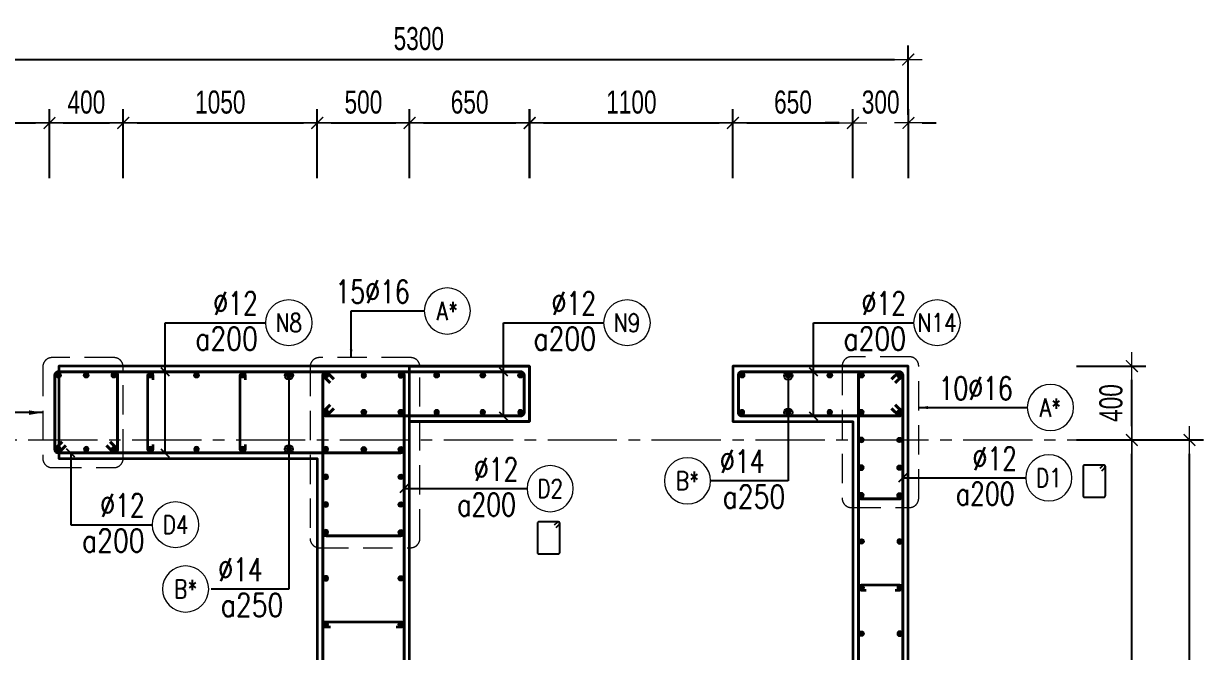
# Model space of a CAD drawing. Header units: millimetres. Extents: x 988833 to 1318015, y -9365 to 47591.
# Drawn here: x 1145712 to 1152100, y 11340 to 14742 of the extents above; entities that cross this region are included whole.
import ezdxf
from ezdxf.enums import TextEntityAlignment as Align

# ---------------------------------------------------------------- set-up
doc = ezdxf.new("R2010")
doc.units = ezdxf.units.MM
doc.header["$MEASUREMENT"] = 0
doc.linetypes.add('HIDDEN2', pattern=[4.7625, 3.175, -1.5875])
doc.linetypes.add('OF_Grid_1$0$CENTER2', pattern=[1.125, 0.75, -0.125, 0.125, -0.125])
doc.layers.get('0').update_dxf_attribs({"lineweight": 20})
doc.layers.get('Defpoints').update_dxf_attribs({"color": 151, "lineweight": 9})
for name, color, linetype, lineweight in [('KC-LEADER', 153, 'Continuous', 18), ('KC-THEP', 6, 'Continuous', 40), ('NDC_S_DIM', 1, 'Continuous', 15), ('NDC_S_HIDDEN', 8, 'HIDDEN2', 13), ('NDC_S_LEADER', 1, 'Continuous', 15), ('NDC_S_REBAR', 4, 'Continuous', 35), ('NDC_S_STIRRUP', 4, 'Continuous', 40), ('NDC_S_VN TEXT', 7, 'Continuous', 20), ('NDC_S_WALL', 6, 'Continuous', 35), ('OF_Core wall_1.2(B1-19F)$0$OF_Core wall_2(B3-19F)$0$NDC_S_WALL', 6, 'Continuous', 35), ('OF_Core wall_2(B3-19F)$0$NDC_S_WALL', 6, 'Continuous', 35), ('OF_Grid_1$0$NDC_S_AXIS', 5, 'OF_Grid_1$0$CENTER2', 13)]:
    doc.layers.add(name, color=color, linetype=linetype, lineweight=lineweight)
doc.layers.add('Ligature', color=1, linetype='Continuous')
doc.styles.add('NDC_ARIAL', font='arial.ttf', dxfattribs={"width": 0.85})
doc.styles.add('NDC_DIM', font='', dxfattribs={"width": 0.75})
doc.styles.add('NDC_EN TXT', font='romans.shx', dxfattribs={"width": 0.8})
doc.styles.get('NDC_DIM').set_extended_font_data('Dotum')
doc.dimstyles.new('NDC_1-50', dxfattribs={"dimscale": 50, "dimtxt": 2.5, "dimasz": 1, "dimexe": 1.5, "dimexo": 0, "dimgap": 0.8, "dimtad": 1, "dimdec": 0, "dimdsep": 46, "dimtxsty": 'NDC_ARIAL', "dimblk": 'DIMMARK', "dimcen": 49999.938995, "dimdle": 1.5, "dimclrd": 1, "dimclre": 1, "dimclrt": 3, "dimadec": 0, "dimazin": 0, "dimtfac": 1, "dimtdec": 0, "dimtix": 1, "dimtmove": 2, "dimatfit": 3, "dimfxl": 1, "dimarcsym": 0})
doc.dimstyles.new('NDC_dim_30', dxfattribs={"dimscale": 30, "dimtxt": 2.5, "dimasz": 1.5, "dimexe": 1.5, "dimexo": 2.5, "dimgap": 1, "dimtad": 1, "dimdec": 0, "dimzin": 0, "dimdsep": 46, "dimtxsty": 'NDC_DIM', "dimblk": 'DIMMARK', "dimcen": 0.09, "dimdle": 1.2, "dimclrd": 1, "dimclre": 1, "dimclrt": 3, "dimadec": 0, "dimazin": 0, "dimtfac": 1, "dimtdec": 0, "dimtix": 1, "dimtofl": 0, "dimtmove": 0, "dimatfit": 3, "dimfxl": 6, "dimfxlon": 1, "dimtolj": 1, "dimtzin": 0, "dimarcsym": 0})
doc.dimstyles.new('NDC_dim_50', dxfattribs={"dimscale": 50, "dimtxt": 2.5, "dimasz": 1.5, "dimexe": 1.5, "dimexo": 2.5, "dimgap": 1, "dimtad": 1, "dimdec": 0, "dimzin": 0, "dimdsep": 46, "dimtxsty": 'NDC_DIM', "dimblk": 'DIMMARK', "dimcen": 0.09, "dimdle": 1.2, "dimclrd": 1, "dimclre": 1, "dimclrt": 3, "dimadec": 0, "dimazin": 0, "dimtfac": 1, "dimtdec": 0, "dimtix": 1, "dimtofl": 0, "dimtmove": 0, "dimatfit": 3, "dimfxl": 6, "dimfxlon": 1, "dimtolj": 1, "dimtzin": 0, "dimarcsym": 0})

# ---------------------------------------------------------------- blocks, each defined once
blk = doc.blocks.new('THEP')
at = {"layer": 'KC-LEADER', "color": 6}
blk.add_circle((0, 0), 14, dxfattribs=at)
at = {"layer": 'KC-THEP'}
for p, q in [((-14, 0), (14, 0)), ((9.9, 9.9), (-9.9, -9.9)), ((-9.9, 9.9), (9.9, -9.9)), ((0, 14), (0, -14))]:
    blk.add_line(p, q, dxfattribs=at)
blk = doc.blocks.new('DIMMARK')
at = {"layer": 'NDC_S_DIM', "color": 1}
blk.add_line((-1.5, 0), (1, 0), dxfattribs=at)
at = {"layer": 'NDC_S_DIM', "color": 2, "const_width": 0.1}
blk.add_lwpolyline([(-0.424, -0.424), (0.424, 0.424)], dxfattribs=at)
blk = doc.blocks.new('*U13')
blk.add_circle((-2.5, 0), 2.5)
at = {"layer": 'NDC_S_VN TEXT', "color": 3, "style": 'NDC_EN TXT', "width": 0.75}
blk.add_attdef('DK1', (0.5, 0.85), '', height=2.5, dxfattribs=at)
at = {"layer": 'NDC_S_VN TEXT', "color": 7, "style": 'NDC_EN TXT', "width": 0.8}
blk.add_attdef('SH2', text='', height=2, dxfattribs=at).set_placement((-2.5, 0), align=Align.MIDDLE)
blk = doc.blocks.new('*U11')
blk.add_circle((-2.5, 0), 2.5)
at = {"layer": 'NDC_S_VN TEXT', "color": 3, "style": 'NDC_EN TXT', "width": 0.75}
for tag, p in [('DK1', (0.5, 0.85)), ('KC1', (0.5, -2.97))]:
    blk.add_attdef(tag, p, '', height=2.5, dxfattribs=at)
at = {"layer": 'NDC_S_VN TEXT', "color": 7, "style": 'NDC_EN TXT', "width": 0.8}
blk.add_attdef('SH2', text='', height=2, dxfattribs=at).set_placement((-2.5, 0), align=Align.MIDDLE)
blk = doc.blocks.new('*U10')
blk.add_circle((2.5, 0), 2.5)
at = {"layer": 'NDC_S_VN TEXT', "color": 3, "style": 'NDC_EN TXT'}
for tag, width, p in [('DK2', 0.75, (-0.85, 0.85)), ('KC2', 0.8, (-0.85, -2.97))]:
    blk.add_attdef(tag, text='', height=2.5, dxfattribs=dict(at, width=width)).set_placement(p, align=Align.RIGHT)
at = {"layer": 'NDC_S_VN TEXT', "color": 7, "style": 'NDC_EN TXT', "width": 0.8}
blk.add_attdef('SH3', text='', height=2, dxfattribs=at).set_placement((2.5, 0), align=Align.MIDDLE)
blk = doc.blocks.new('*D791')
at = {"layer": 'Defpoints', "color": 0, "ltscale": 200, "transparency": 16777216}
for p in [(1146252, 14203.4), (1145852, 12536.7), (1146252, 12568.2)]:
    blk.add_point(p, dxfattribs=at)
at = {"layer": 'NDC_S_DIM', "color": 1, "lineweight": -2, "ltscale": 200, "transparency": 16777216}
for p, q in [((1145852, 13903.4), (1145852, 14278.4)), ((1146252, 13903.4), (1146252, 14278.4)), ((1145927, 14203.4), (1146177, 14203.4))]:
    blk.add_line(p, q, dxfattribs=at)
at = {"layer": 'NDC_S_DIM', "color": 1, "lineweight": -2, "ltscale": 200, "transparency": 16777216, "xscale": 75, "yscale": 75, "zscale": 75, "rotation": 180}
blk.add_blockref('DIMMARK', (1145852, 14203.4), dxfattribs=at)
at = {"layer": 'NDC_S_DIM', "color": 1, "lineweight": -2, "ltscale": 200, "transparency": 16777216, "xscale": 75, "yscale": 75, "zscale": 75}
blk.add_blockref('DIMMARK', (1146252, 14203.4), dxfattribs=at)
at = {"layer": 'NDC_S_DIM', "color": 3, "ltscale": 200, "transparency": 16777216, "insert": (1146052, 14315.9), "char_height": 125, "attachment_point": 5, "style": 'NDC_DIM'}
blk.add_mtext('\\A1;400', dxfattribs=at)
blk = doc.blocks.new('*D792')
at = {"layer": 'Defpoints', "color": 0, "ltscale": 200, "transparency": 16777216}
for p in [(1147302, 14203.4), (1146252, 12568.2), (1147302, 12385.6)]:
    blk.add_point(p, dxfattribs=at)
at = {"layer": 'NDC_S_DIM', "color": 1, "lineweight": -2, "ltscale": 200, "transparency": 16777216}
for p, q in [((1146252, 13903.4), (1146252, 14278.4)), ((1147302, 13903.4), (1147302, 14278.4)), ((1146327, 14203.4), (1147227, 14203.4))]:
    blk.add_line(p, q, dxfattribs=at)
at = {"layer": 'NDC_S_DIM', "color": 1, "lineweight": -2, "ltscale": 200, "transparency": 16777216, "xscale": 75, "yscale": 75, "zscale": 75, "rotation": 180}
blk.add_blockref('DIMMARK', (1146252, 14203.4), dxfattribs=at)
at = {"layer": 'NDC_S_DIM', "color": 1, "lineweight": -2, "ltscale": 200, "transparency": 16777216, "xscale": 75, "yscale": 75, "zscale": 75}
blk.add_blockref('DIMMARK', (1147302, 14203.4), dxfattribs=at)
at = {"layer": 'NDC_S_DIM', "color": 3, "ltscale": 200, "transparency": 16777216, "insert": (1146777, 14315.9), "char_height": 125, "attachment_point": 5, "style": 'NDC_DIM'}
blk.add_mtext('\\A1;1050', dxfattribs=at)
blk = doc.blocks.new('*D793')
at = {"layer": 'Defpoints', "color": 0, "ltscale": 200, "transparency": 16777216}
for p in [(1147802, 14203.4), (1147802, 12585.6), (1147302, 12385.6)]:
    blk.add_point(p, dxfattribs=at)
at = {"layer": 'NDC_S_DIM', "color": 1, "lineweight": -2, "ltscale": 200, "transparency": 16777216}
for p, q in [((1147302, 13903.4), (1147302, 14278.4)), ((1147802, 13903.4), (1147802, 14278.4)), ((1147377, 14203.4), (1147727, 14203.4))]:
    blk.add_line(p, q, dxfattribs=at)
at = {"layer": 'NDC_S_DIM', "color": 1, "lineweight": -2, "ltscale": 200, "transparency": 16777216, "xscale": 75, "yscale": 75, "zscale": 75, "rotation": 180}
blk.add_blockref('DIMMARK', (1147302, 14203.4), dxfattribs=at)
at = {"layer": 'NDC_S_DIM', "color": 1, "lineweight": -2, "ltscale": 200, "transparency": 16777216, "xscale": 75, "yscale": 75, "zscale": 75}
blk.add_blockref('DIMMARK', (1147802, 14203.4), dxfattribs=at)
at = {"layer": 'NDC_S_DIM', "color": 3, "ltscale": 200, "transparency": 16777216, "insert": (1147552, 14315.9), "char_height": 125, "attachment_point": 5, "style": 'NDC_DIM'}
blk.add_mtext('\\A1;500', dxfattribs=at)
blk = doc.blocks.new('*D794')
at = {"layer": 'Defpoints', "color": 0, "ltscale": 200, "transparency": 16777216}
for p in [(1148451.8, 14203.4), (1147802, 12585.6), (1148451.8, 12585.6)]:
    blk.add_point(p, dxfattribs=at)
at = {"layer": 'NDC_S_DIM', "color": 1, "lineweight": -2, "ltscale": 200, "transparency": 16777216}
for p, q in [((1147802, 13903.4), (1147802, 14278.4)), ((1148451.8, 13903.4), (1148451.8, 14278.4)), ((1147877, 14203.4), (1148376.8, 14203.4))]:
    blk.add_line(p, q, dxfattribs=at)
at = {"layer": 'NDC_S_DIM', "color": 1, "lineweight": -2, "ltscale": 200, "transparency": 16777216, "xscale": 75, "yscale": 75, "zscale": 75, "rotation": 180}
blk.add_blockref('DIMMARK', (1147802, 14203.4), dxfattribs=at)
at = {"layer": 'NDC_S_DIM', "color": 1, "lineweight": -2, "ltscale": 200, "transparency": 16777216, "xscale": 75, "yscale": 75, "zscale": 75}
blk.add_blockref('DIMMARK', (1148451.8, 14203.4), dxfattribs=at)
at = {"layer": 'NDC_S_DIM', "color": 3, "ltscale": 200, "transparency": 16777216, "insert": (1148126.9, 14315.9), "char_height": 125, "attachment_point": 5, "style": 'NDC_DIM'}
blk.add_mtext('\\A1;650', dxfattribs=at)
blk = doc.blocks.new('*D795')
at = {"layer": 'Defpoints', "color": 0, "ltscale": 200, "transparency": 16777216}
for p in [(1149552.8, 14203.4), (1148452.8, 12585.6), (1149552.8, 12585.6)]:
    blk.add_point(p, dxfattribs=at)
at = {"layer": 'NDC_S_DIM', "color": 1, "lineweight": -2, "ltscale": 200, "transparency": 16777216}
for p, q in [((1148452.8, 13903.4), (1148452.8, 14278.4)), ((1149552.8, 13903.4), (1149552.8, 14278.4)), ((1148527.8, 14203.4), (1149477.8, 14203.4))]:
    blk.add_line(p, q, dxfattribs=at)
at = {"layer": 'NDC_S_DIM', "color": 1, "lineweight": -2, "ltscale": 200, "transparency": 16777216, "xscale": 75, "yscale": 75, "zscale": 75, "rotation": 180}
blk.add_blockref('DIMMARK', (1148452.8, 14203.4), dxfattribs=at)
at = {"layer": 'NDC_S_DIM', "color": 1, "lineweight": -2, "ltscale": 200, "transparency": 16777216, "xscale": 75, "yscale": 75, "zscale": 75}
blk.add_blockref('DIMMARK', (1149552.8, 14203.4), dxfattribs=at)
at = {"layer": 'NDC_S_DIM', "color": 3, "ltscale": 200, "transparency": 16777216, "insert": (1149002.8, 14315.9), "char_height": 125, "attachment_point": 5, "style": 'NDC_DIM'}
blk.add_mtext('\\A1;1100', dxfattribs=at)
blk = doc.blocks.new('*D796')
at = {"layer": 'Defpoints', "color": 0, "ltscale": 200, "transparency": 16777216}
for p in [(1150202.8, 14203.4), (1149552.8, 12585.6), (1150202.8, 12585.6)]:
    blk.add_point(p, dxfattribs=at)
at = {"layer": 'NDC_S_DIM', "color": 1, "lineweight": -2, "ltscale": 200, "transparency": 16777216}
for p, q in [((1149552.8, 13903.4), (1149552.8, 14278.4)), ((1150202.8, 13903.4), (1150202.8, 14278.4)), ((1149627.8, 14203.4), (1150127.8, 14203.4))]:
    blk.add_line(p, q, dxfattribs=at)
at = {"layer": 'NDC_S_DIM', "color": 1, "lineweight": -2, "ltscale": 200, "transparency": 16777216, "xscale": 75, "yscale": 75, "zscale": 75, "rotation": 180}
blk.add_blockref('DIMMARK', (1149552.8, 14203.4), dxfattribs=at)
at = {"layer": 'NDC_S_DIM', "color": 1, "lineweight": -2, "ltscale": 200, "transparency": 16777216, "xscale": 75, "yscale": 75, "zscale": 75}
blk.add_blockref('DIMMARK', (1150202.8, 14203.4), dxfattribs=at)
at = {"layer": 'NDC_S_DIM', "color": 3, "ltscale": 200, "transparency": 16777216, "insert": (1149877.8, 14315.9), "char_height": 125, "attachment_point": 5, "style": 'NDC_DIM'}
blk.add_mtext('\\A1;650', dxfattribs=at)
blk = doc.blocks.new('*D797')
at = {"layer": 'Defpoints', "color": 0, "ltscale": 200, "transparency": 16777216}
for p in [(1150502.8, 14203.4), (1150202.8, 12585.6), (1150502.8, 12585.6)]:
    blk.add_point(p, dxfattribs=at)
at = {"layer": 'NDC_S_DIM', "color": 1, "lineweight": -2, "ltscale": 200, "transparency": 16777216}
for p, q in [((1150202.8, 13903.4), (1150202.8, 14278.4)), ((1150502.8, 13903.4), (1150502.8, 14278.4)), ((1150127.8, 14203.4), (1150052.8, 14203.4)), ((1150577.8, 14203.4), (1150652.8, 14203.4))]:
    blk.add_line(p, q, dxfattribs=at)
at = {"layer": 'NDC_S_DIM', "color": 1, "lineweight": -2, "ltscale": 200, "transparency": 16777216, "xscale": 75, "yscale": 75, "zscale": 75}
blk.add_blockref('DIMMARK', (1150202.8, 14203.4), dxfattribs=at)
at = {"layer": 'NDC_S_DIM', "color": 1, "lineweight": -2, "ltscale": 200, "transparency": 16777216, "xscale": 75, "yscale": 75, "zscale": 75, "rotation": 180}
blk.add_blockref('DIMMARK', (1150502.8, 14203.4), dxfattribs=at)
at = {"layer": 'NDC_S_DIM', "color": 3, "ltscale": 200, "transparency": 16777216, "insert": (1150352.8, 14315.9), "char_height": 125, "attachment_point": 5, "style": 'NDC_DIM'}
blk.add_mtext('\\A1;300', dxfattribs=at)
blk = doc.blocks.new('*D803')
at = {"layer": 'Defpoints', "color": 0, "ltscale": 200, "transparency": 16777216}
for p in [(1145852, 14203.4), (1145852, 13910), (1145201.8, 13839.7)]:
    blk.add_point(p, dxfattribs=at)
at = {"layer": 'NDC_S_DIM', "color": 1, "lineweight": -2, "ltscale": 200, "transparency": 16777216}
for p, q in [((1145201.8, 13964.7), (1145201.8, 14278.4)), ((1145852, 14035), (1145852, 14278.4)), ((1145276.8, 14203.4), (1145777, 14203.4))]:
    blk.add_line(p, q, dxfattribs=at)
at = {"layer": 'NDC_S_DIM', "color": 1, "lineweight": -2, "ltscale": 200, "transparency": 16777216, "xscale": 75, "yscale": 75, "zscale": 75, "rotation": 180}
blk.add_blockref('DIMMARK', (1145201.8, 14203.4), dxfattribs=at)
at = {"layer": 'NDC_S_DIM', "color": 1, "lineweight": -2, "ltscale": 200, "transparency": 16777216, "xscale": 75, "yscale": 75, "zscale": 75}
blk.add_blockref('DIMMARK', (1145852, 14203.4), dxfattribs=at)
at = {"layer": 'NDC_S_DIM', "color": 3, "ltscale": 200, "transparency": 16777216, "insert": (1145526.9, 14315.9), "char_height": 125, "attachment_point": 5, "style": 'NDC_DIM'}
blk.add_mtext('\\A1;650', dxfattribs=at)
blk = doc.blocks.new('*D804')
at = {"layer": 'Defpoints', "color": 0, "ltscale": 200, "transparency": 16777216}
for p in [(1150501.8, 14547.4), (1145201.8, 13839.7), (1150501.8, 12885.6)]:
    blk.add_point(p, dxfattribs=at)
at = {"layer": 'NDC_S_DIM', "color": 1, "lineweight": -2, "ltscale": 200, "transparency": 16777216}
for p, q in [((1145201.8, 14247.4), (1145201.8, 14622.4)), ((1150501.8, 14247.4), (1150501.8, 14622.4)), ((1145276.8, 14547.4), (1150426.8, 14547.4))]:
    blk.add_line(p, q, dxfattribs=at)
at = {"layer": 'NDC_S_DIM', "color": 1, "lineweight": -2, "ltscale": 200, "transparency": 16777216, "xscale": 75, "yscale": 75, "zscale": 75, "rotation": 180}
blk.add_blockref('DIMMARK', (1145201.8, 14547.4), dxfattribs=at)
at = {"layer": 'NDC_S_DIM', "color": 1, "lineweight": -2, "ltscale": 200, "transparency": 16777216, "xscale": 75, "yscale": 75, "zscale": 75}
blk.add_blockref('DIMMARK', (1150501.8, 14547.4), dxfattribs=at)
at = {"layer": 'NDC_S_DIM', "color": 3, "ltscale": 200, "transparency": 16777216, "insert": (1147851.8, 14659.9), "char_height": 125, "attachment_point": 5, "style": 'NDC_DIM'}
blk.add_mtext('\\A1;5300', dxfattribs=at)
blk = doc.blocks.new('*D805')
at = {"layer": 'Defpoints', "color": 0, "transparency": 16777216}
for p in [(1150501.8, 12485.6), (1151712.6, 12485.6), (1150501.8, 885.6)]:
    blk.add_point(p, dxfattribs=at)
at = {"layer": 'NDC_S_DIM', "color": 1, "lineweight": -2, "transparency": 16777216}
for p, q in [((1151412.6, 12485.6), (1151787.6, 12485.6)), ((1151712.6, 960.6), (1151712.6, 12410.6)), ((1151412.6, 885.6), (1151787.6, 885.6))]:
    blk.add_line(p, q, dxfattribs=at)
at = {"layer": 'NDC_S_DIM', "color": 1, "lineweight": -2, "transparency": 16777216, "xscale": 75, "yscale": 75, "zscale": 75}
for p, rotation in [((1151712.6, 12485.6), 90), ((1151712.6, 885.6), 270)]:
    blk.add_blockref('DIMMARK', p, dxfattribs=dict(at, rotation=rotation))
at = {"layer": 'NDC_S_DIM', "color": 3, "transparency": 16777216, "insert": (1151600, 6685.6), "char_height": 125, "attachment_point": 5, "rotation": 90, "style": 'NDC_DIM'}
blk.add_mtext('\\A1;11600', dxfattribs=at)
blk = doc.blocks.new('*D806')
at = {"layer": 'Defpoints', "color": 0, "ltscale": 200, "transparency": 16777216}
for p in [(1150501.8, 12885.6), (1151712.6, 12885.6), (1150502, 12485.6)]:
    blk.add_point(p, dxfattribs=at)
at = {"layer": 'NDC_S_DIM', "color": 1, "lineweight": -2, "ltscale": 200, "transparency": 16777216}
for p, q in [((1151412.6, 12885.6), (1151787.6, 12885.6)), ((1151712.6, 12560.6), (1151712.6, 12810.6)), ((1151412.6, 12485.6), (1151787.6, 12485.6))]:
    blk.add_line(p, q, dxfattribs=at)
at = {"layer": 'NDC_S_DIM', "color": 1, "lineweight": -2, "ltscale": 200, "transparency": 16777216, "xscale": 75, "yscale": 75, "zscale": 75}
for p, rotation in [((1151712.6, 12885.6), 90), ((1151712.6, 12485.6), 270)]:
    blk.add_blockref('DIMMARK', p, dxfattribs=dict(at, rotation=rotation))
at = {"layer": 'NDC_S_DIM', "color": 3, "ltscale": 200, "transparency": 16777216, "insert": (1151600, 12685.6), "char_height": 125, "attachment_point": 5, "rotation": 90, "style": 'NDC_DIM'}
blk.add_mtext('\\A1;400', dxfattribs=at)
blk = doc.blocks.new('*D808')
at = {"layer": 'Defpoints', "color": 0, "ltscale": 200, "transparency": 16777216}
for p in [(1150501.8, 12485.6), (1152025.2, 12485.6), (1150501.8, 885.9)]:
    blk.add_point(p, dxfattribs=at)
at = {"layer": 'NDC_S_DIM', "color": 1, "lineweight": -2, "ltscale": 200, "transparency": 16777216}
for p, q in [((1151725.2, 12485.6), (1152100.2, 12485.6)), ((1152025.2, 960.9), (1152025.2, 12410.6)), ((1151725.2, 885.9), (1152100.2, 885.9))]:
    blk.add_line(p, q, dxfattribs=at)
at = {"layer": 'NDC_S_DIM', "color": 1, "lineweight": -2, "ltscale": 200, "transparency": 16777216, "xscale": 75, "yscale": 75, "zscale": 75}
for p, rotation in [((1152025.2, 12485.6), 90), ((1152025.2, 885.9), 270)]:
    blk.add_blockref('DIMMARK', p, dxfattribs=dict(at, rotation=rotation))
at = {"layer": 'NDC_S_DIM', "color": 3, "ltscale": 200, "transparency": 16777216, "insert": (1151912.6, 6685.7), "char_height": 125, "attachment_point": 5, "rotation": 90, "style": 'NDC_DIM'}
blk.add_mtext('\\A1;11600', dxfattribs=at)

msp = doc.modelspace()

# ---------------------------------------------------------------- linework, layer by layer
at = {"layer": 'Ligature'}
for points in [[(1151550.9, 12319), (1151566.9, 12335, 0.668179), (1151561.1, 12348.9), (1151456.5, 12348.9, 0.414214), (1151448.3, 12340.8), (1151448.3, 12183.7, 0.414214), (1151456.5, 12175.5), (1151561.1, 12175.5, 0.414214), (1151569.2, 12183.7), (1151569.2, 12340.8, 0.668179), (1151555.3, 12346.5), (1151539.3, 12330.6)], [(1148596.4, 12011.4), (1148612.4, 12027.3, 0.668179), (1148606.6, 12041.3), (1148502, 12041.3, 0.414214), (1148493.8, 12033.1), (1148493.8, 11876, 0.414214), (1148502, 11867.8), (1148606.6, 11867.8, 0.414214), (1148614.8, 11876), (1148614.8, 12033.1, 0.668179), (1148600.8, 12038.9), (1148584.9, 12022.9)]]:
    msp.add_lwpolyline(points, format="xyb", dxfattribs=at)
at = {"layer": 'NDC_S_HIDDEN', "ltscale": 50}
for points in [[(1146201.2, 12931.8), (1145866, 12931.8, 0.414214), (1145816, 12881.8), (1145816, 12385.6, 0.414214), (1145866, 12335.6), (1146201.2, 12335.6, 0.414214), (1146251.2, 12385.6), (1146251.2, 12881.8, 0.414214)], [(1147808, 12931.8), (1147313.3, 12931.8, 0.414214), (1147263.3, 12881.8), (1147263.3, 11951.7, 0.414214), (1147313.3, 11901.7), (1147808, 11901.7, 0.414214), (1147858, 11951.7), (1147858, 12881.8, 0.414214)], [(1150508.5, 12936.3), (1150194.2, 12936.3, 0.414214), (1150144.2, 12886.3), (1150144.2, 12169.3, 0.414214), (1150194.2, 12119.3), (1150508.5, 12119.3, 0.414214), (1150558.5, 12169.3), (1150558.5, 12886.3, 0.414214)]]:
    msp.add_lwpolyline(points, format="xyb", close=True, dxfattribs=at)
at = {"layer": 'NDC_S_REBAR'}
for points in [[(1146413.5, 12810.6), (1146413.5, 12835.6, 1), (1146383.5, 12835.6), (1146383.5, 12435.6, 1), (1146413.5, 12435.6), (1146413.5, 12460.6)], [(1146913.5, 12810.6), (1146913.5, 12835.6, 1), (1146883.5, 12835.6), (1146883.5, 12435.6, 1), (1146913.5, 12435.6), (1146913.5, 12460.6)], [(1150273.5, 11670.6), (1150248.5, 11670.6, -1), (1150248.5, 11700.6), (1150455.5, 11700.6, -1), (1150455.5, 11670.6), (1150430.5, 11670.6)], [(1147373.5, 11470.6), (1147348.5, 11470.6, -1), (1147348.5, 11500.6), (1147754, 11500.6, -1), (1147754, 11470.6), (1147729, 11470.6)]]:
    msp.add_lwpolyline(points, format="xyb", dxfattribs=at)
at = {"layer": 'NDC_S_STIRRUP'}
for points in [[(1145941.2, 12455.6), (1145901.2, 12415.6, -0.414214), (1145881.2, 12435.6), (1145881.2, 12835.6, -0.414214), (1145901.2, 12855.6), (1147752, 12855.6, -0.414214), (1147772, 12835.6), (1147772, 12435.6, -0.414214), (1147752, 12415.6), (1145901.2, 12415.6, -0.414214), (1145881.2, 12435.6), (1145921.2, 12475.6)], [(1146181.2, 12475.6), (1146221.2, 12435.6, -0.414214), (1146201.2, 12415.6), (1145901.2, 12415.6, -0.414214), (1145881.2, 12435.6), (1145881.2, 12835.6, -0.414214), (1145901.2, 12855.6), (1146201.2, 12855.6, -0.414214), (1146221.2, 12835.6), (1146221.2, 12435.6, -0.414214), (1146201.2, 12415.6), (1146161.2, 12455.6)], [(1147372, 12795.6), (1147332, 12835.6, -0.414214), (1147352, 12855.6), (1147752, 12855.6, -0.414214), (1147772, 12835.6), (1147772, 11985.8, -0.414214), (1147752, 11965.8), (1147352, 11965.8, -0.414214), (1147332, 11985.8), (1147332, 12835.6, -0.414214), (1147352, 12855.6), (1147392, 12815.6)], [(1147762, 3317), (1147772, 3287), (1147772, 12835.6, 0.414214), (1147752, 12855.6), (1147352, 12855.6, 0.414214), (1147332, 12835.6), (1147332, 9586.3), (1147332, 9586.3)], [(1147392, 12655.6), (1147352, 12615.6, -0.414214), (1147332, 12635.6), (1147332, 12835.6, -0.414214), (1147352, 12855.6), (1148402, 12855.6, -0.414214), (1148422, 12835.6), (1148422, 12635.6, -0.414358), (1148402, 12615.6), (1147352, 12615.6, -0.414214), (1147332, 12635.6), (1147372, 12675.6)], [(1150412, 12655.6), (1150452, 12615.6, 0.414214), (1150472, 12635.6), (1150472, 12835.6, 0.414214), (1150452, 12855.6), (1149602, 12855.6, 0.414214), (1149582, 12835.6), (1149582, 12635.6, 0.414358), (1149602, 12615.6), (1150452, 12615.6, 0.414214), (1150472, 12635.6), (1150432, 12675.6)], [(1150432, 575.6), (1150472, 535.6, -0.414214), (1150452, 515.6), (1150252, 515.6, -0.414214), (1150232, 535.6), (1150232, 12835.6, -0.414214), (1150252, 12855.6), (1150452, 12855.6, -0.414214), (1150472, 12835.6), (1150472, 535.6, -0.414214), (1150452, 515.6), (1150412, 555.6)], [(1150432, 12795.6), (1150472, 12835.6, 0.414214), (1150452, 12855.6), (1150252, 12855.6, 0.414214), (1150232, 12835.6), (1150232, 12185.6, 0.414214), (1150252, 12165.6), (1150452, 12165.6, 0.414214), (1150472, 12185.6), (1150472, 12835.6, 0.414214), (1150452, 12855.6), (1150412, 12815.6)]]:
    msp.add_lwpolyline(points, format="xyb", dxfattribs=at)
at = {"layer": 'NDC_S_WALL'}
msp.add_lwpolyline([(1147802, 785.6), (1147802, 12585.6), (1148452, 12585.6), (1148452, 12885.6), (1145902, 12885.6), (1145902, 12385.6), (1147302, 12385.6), (1147302, 10835.6), (1145902, 10835.6), (1145902, 10535.6), (1147302, 10535.6), (1147302, 3485.6)], dxfattribs=at)
msp.add_lwpolyline([(1150202, 485.6), (1150502, 485.6), (1150502, 12885.6), (1149552, 12885.6), (1149552, 12585.6), (1150202, 12585.6)], close=True, dxfattribs=at)
at = {"layer": 'OF_Core wall_1.2(B1-19F)$0$OF_Core wall_2(B3-19F)$0$NDC_S_WALL'}
msp.add_lwpolyline([(1147802, 12885.6), (1148452, 12885.6), (1148452, 12585.6), (1147802, 12585.6)], close=True, dxfattribs=at)
at = {"layer": 'OF_Core wall_2(B3-19F)$0$NDC_S_WALL'}
msp.add_lwpolyline([(1147801.2, 12885.6), (1148452, 12885.6), (1148452, 12585.6), (1147801.2, 12585.6)], dxfattribs=at)
at = {"layer": 'OF_Grid_1$0$NDC_S_AXIS', "ltscale": 500}
msp.add_line((1136174.8, 12485.6), (1152025.2, 12485.6), dxfattribs=at)

# ---------------------------------------------------------------- block references
at = {"layer": 'KC-THEP'}
for p, rotation in [((1145901.2, 12835.6), 189.6685645188915), ((1146051.2, 12835.6), 189.6685645188915), ((1146201.2, 12835.6), 189.6685645188915), ((1146398.5, 12835.6), 189.6685644363809), ((1146647.7, 12835.6), 189.6685644363809), ((1146648.5, 12835.6), 189.6685644363809), ((1146898.5, 12835.6), 189.6685644363809), ((1147148.5, 12835.6), 189.6685644363809), ((1147348.5, 12835.6), 189.6685644363809), ((1147948.5, 12835.6), 189.6685644363809), ((1148198.5, 12835.6), 189.6685644363809), ((1148402, 12835.6), 189.6685644363809), ((1149602, 12835.6), 189.6685644363809), ((1149852, 12835.6), 189.6685644363809), ((1150077.4, 12835.6), 189.6685644363809), ((1150248.5, 12835.6), 189.6685644363809), ((1147553.9, 12637.3), 9.668564436380898), ((1147754, 12637.3), 9.668564436380898), ((1150455.5, 12635.6), 9.668564436380898), ((1150455.5, 12485.6), 9.668564436380898), ((1147553.9, 12435.6), 9.668564436380898), ((1147754, 12435.6), 9.668564436380898), ((1150455.5, 12335.6), 9.668564436380898), ((1147754, 12285.6), 9.668564436380898), ((1150455.5, 12185.6), 9.668564436380898), ((1147754, 12135.6), 9.668564436380898), ((1147754, 11985.6), 9.66856443638085), ((1150248.5, 11935.6), 189.6685644363809), ((1147754, 11735.6), 9.66856443638085), ((1150248.5, 11685.6), 189.6685644363809), ((1147754, 11485.6), 9.66856443638085), ((1150248.5, 11435.6), 189.6685644363809)]:
    msp.add_blockref('THEP', p, dxfattribs=dict(at, rotation=rotation))
at = {"layer": 'KC-THEP', "xscale": -1}
for p, rotation in [((1147553.9, 12835.6), 170.331435563619), ((1147754, 12835.6), 170.331435563619), ((1150455.5, 12835.6), 170.331435563619), ((1147348.5, 12637.3), 350.3314355636191), ((1147948.5, 12635.6), 350.3314355636191), ((1148198.5, 12635.6), 350.3314355636191), ((1148402, 12635.6), 350.3314355636191), ((1149602, 12635.6), 350.3314355636191), ((1149852, 12635.6), 350.3314355636191), ((1150077.4, 12635.6), 350.3314355636191), ((1150248.5, 12635.6), 350.3314355636191), ((1150248.5, 12485.6), 350.3314355636191), ((1145901.2, 12435.6), 350.3314356461296), ((1146051.2, 12435.6), 350.3314356461296), ((1146201.2, 12435.6), 350.3314356461296), ((1146398.5, 12435.6), 350.3314355636191), ((1146647.7, 12435.6), 350.3314355636191), ((1146648.5, 12435.6), 350.3314355636191), ((1146898.5, 12435.6), 350.3314355636191), ((1147148.5, 12435.6), 350.3314355636191), ((1147348.5, 12435.6), 350.3314355636191), ((1150248.5, 12335.6), 350.3314355636191), ((1147348.5, 12285.6), 350.3314355636191), ((1150248.5, 12185.6), 350.3314355636191), ((1147348.5, 12135.6), 350.3314355636191), ((1147348.5, 11985.6), 350.3314355636191), ((1150455.5, 11935.6), 170.331435563619), ((1147348.5, 11735.6), 350.3314355636191), ((1150455.5, 11685.6), 170.331435563619), ((1147348.5, 11485.6), 350.3314355636191), ((1150455.5, 11435.6), 170.331435563619)]:
    msp.add_blockref('THEP', p, dxfattribs=dict(at, rotation=rotation))
at = {"layer": 'NDC_S_VN TEXT'}
ref = msp.add_blockref('*U13', (1147881.1, 13184.5), dxfattribs=dict(at, xscale=-50, yscale=50, zscale=50))
ref.add_attrib('SH2', 'A*', dxfattribs={"color": 7, "height": 100, "style": 'NDC_EN TXT', "width": 0.8}).set_placement((1148006.1, 13184.5), align=Align.MIDDLE)
ref.add_attrib('DK1', '15%%C16', (1147400.7, 13226.8), dxfattribs={"color": 3, "height": 125, "style": 'NDC_EN TXT', "width": 0.75})
at = {"layer": 'NDC_S_VN TEXT', "xscale": 50, "yscale": 50, "zscale": 50}
for p, values in [((1147022.8, 13120.9), {'SH3': 'N8', 'DK2': '%%C12', 'KC2': 'a200'}), ((1148854.3, 13120.9), {'SH3': 'N9', 'DK2': '%%C12', 'KC2': 'a200'}), ((1150532.8, 13120.9), {'SH3': 'N14', 'DK2': '%%C12', 'KC2': 'a200'}), ((1146409.9, 12026.4), {'SH3': 'D4', 'DK2': '%%C12', 'KC2': 'a200'})]:
    msp.add_blockref('*U10', p, dxfattribs=at).add_auto_attribs(values)
at = {"layer": 'NDC_S_VN TEXT'}
ref = msp.add_blockref('*U13', (1151146.7, 12661), dxfattribs=dict(at, xscale=-50, yscale=50, zscale=50))
ref.add_attrib('SH2', 'A*', dxfattribs={"color": 7, "height": 100, "style": 'NDC_EN TXT', "width": 0.8}).set_placement((1151271.7, 12661), align=Align.MIDDLE)
ref.add_attrib('DK1', '10%%C16', (1150666.3, 12703.2), dxfattribs={"color": 3, "height": 125, "style": 'NDC_EN TXT', "width": 0.75})
ref = msp.add_blockref('*U10', (1149431.4, 12264.5), dxfattribs=dict(at, xscale=-50, yscale=50, zscale=50))
ref.add_attrib('SH3', 'B*', dxfattribs={"color": 7, "height": 100, "style": 'NDC_EN TXT', "width": 0.8}).set_placement((1149306.4, 12264.5), align=Align.MIDDLE)
ref.add_attrib('DK2', '%%C14', dxfattribs={"color": 3, "height": 125, "style": 'NDC_EN TXT', "width": 0.75}).set_placement((1149723.9, 12306.8), align=Align.RIGHT)
ref.add_attrib('KC2', 'a250', dxfattribs={"color": 3, "height": 125, "style": 'NDC_EN TXT', "width": 0.8}).set_placement((1149835.8, 12115.9), align=Align.RIGHT)
ref = msp.add_blockref('*U11', (1151138, 12280), dxfattribs=dict(at, xscale=-50, yscale=50, zscale=50))
ref.add_attrib('SH2', 'D1', dxfattribs={"color": 7, "height": 100, "style": 'NDC_EN TXT', "width": 0.8}).set_placement((1151263, 12280), align=Align.MIDDLE)
ref.add_attrib('DK1', '%%C12', (1150849.6, 12322.3), dxfattribs={"color": 3, "height": 125, "style": 'NDC_EN TXT', "width": 0.75})
ref.add_attrib('KC1', 'a200', (1150760.3, 12131.4), dxfattribs={"color": 3, "height": 125, "style": 'NDC_EN TXT', "width": 0.75})
ref = msp.add_blockref('*U11', (1148438, 12221.7), dxfattribs=dict(at, xscale=-50, yscale=50, zscale=50))
ref.add_attrib('SH2', 'D2', dxfattribs={"color": 7, "height": 100, "style": 'NDC_EN TXT', "width": 0.8}).set_placement((1148563, 12221.7), align=Align.MIDDLE)
ref.add_attrib('DK1', '%%C12', (1148149.6, 12264), dxfattribs={"color": 3, "height": 125, "style": 'NDC_EN TXT', "width": 0.75})
ref.add_attrib('KC1', 'a200', (1148060.3, 12073.1), dxfattribs={"color": 3, "height": 125, "style": 'NDC_EN TXT', "width": 0.75})
ref = msp.add_blockref('*U10', (1146714.1, 11677.8), dxfattribs=dict(at, xscale=-50, yscale=50, zscale=50))
ref.add_attrib('SH3', 'B*', dxfattribs={"color": 7, "height": 100, "style": 'NDC_EN TXT', "width": 0.8}).set_placement((1146589.1, 11677.8), align=Align.MIDDLE)
ref.add_attrib('DK2', '%%C14', dxfattribs={"color": 3, "height": 125, "style": 'NDC_EN TXT', "width": 0.75}).set_placement((1147006.6, 11720.1), align=Align.RIGHT)
ref.add_attrib('KC2', 'a250', dxfattribs={"color": 3, "height": 125, "style": 'NDC_EN TXT', "width": 0.8}).set_placement((1147118.5, 11529.2), align=Align.RIGHT)

# ---------------------------------------------------------------- dimensions: what is measured, and where the dimension line sits
at = {"layer": 'NDC_S_DIM', "ltscale": 200}
for base, p1, p2, picture, middle in [((1150501.8, 14547.4), (1145201.8, 13839.7), (1150501.8, 12885.6), '*D804', (1147851.8, 14659.9)), ((1145852, 14203.4), (1145201.8, 13839.7), (1145852, 13910), '*D803', (1145526.9, 14315.9)), ((1146252, 14203.4), (1145852, 12536.7), (1146252, 12568.2), '*D791', (1146052, 14315.9)), ((1147302, 14203.4), (1146252, 12568.2), (1147302, 12385.6), '*D792', (1146777, 14315.9)), ((1147802, 14203.4), (1147302, 12385.6), (1147802, 12585.6), '*D793', (1147552, 14315.9)), ((1148451.8, 14203.4), (1147802, 12585.6), (1148451.8, 12585.6), '*D794', (1148126.9, 14315.9)), ((1149552.8, 14203.4), (1148452.8, 12585.6), (1149552.8, 12585.6), '*D795', (1149002.8, 14315.9)), ((1150202.8, 14203.4), (1149552.8, 12585.6), (1150202.8, 12585.6), '*D796', (1149877.8, 14315.9)), ((1150502.8, 14203.4), (1150202.8, 12585.6), (1150502.8, 12585.6), '*D797', (1150352.8, 14315.9))]:
    dim = msp.add_linear_dim(base=base, p1=p1, p2=p2, dimstyle='NDC_dim_50', override={"dimtmove": 1}, dxfattribs=at)
    dim.commit()
    dim.dimension.update_dxf_attribs({"geometry": picture, "text_midpoint": middle})
dim = msp.add_linear_dim(base=(1151712.6, 12885.6), p1=(1150502, 12485.6), p2=(1150501.8, 12885.6), angle=90, dimstyle='NDC_dim_50', override={"dimtmove": 1}, dxfattribs=at)
dim.commit()
dim.dimension.update_dxf_attribs({"geometry": '*D806', "text_midpoint": (1151712.6, 12685.6), "dimtype": 160})
at = {"layer": 'NDC_S_DIM'}
dim = msp.add_linear_dim(base=(1151712.6, 12485.6), p1=(1150501.8, 885.6), p2=(1150501.8, 12485.6), angle=90, dimstyle='NDC_dim_50', override={"dimtmove": 1}, dxfattribs=at)
dim.commit()
dim.dimension.update_dxf_attribs({"geometry": '*D805', "text_midpoint": (1151600, 6685.6)})
at = {"layer": 'NDC_S_DIM', "ltscale": 200}
dim = msp.add_linear_dim(base=(1152025.2, 12485.6), p1=(1150501.8, 885.9), p2=(1150501.8, 12485.6), angle=90, dimstyle='NDC_dim_50', override={"dimtmove": 1}, dxfattribs=at)
dim.commit()
dim.dimension.update_dxf_attribs({"geometry": '*D808', "text_midpoint": (1151912.6, 6685.7)})

# ---------------------------------------------------------------- leaders
at = {"layer": 'NDC_S_LEADER'}
for points, dimstyle, override in [([(1147485.4, 12931.8), (1147485.4, 13184.5), (1147881.1, 13184.5)], 'NDC_dim_30', {"dimtad": 0}), ([(1146478.1, 12415.6), (1146478.1, 13120.7), (1147022.8, 13120.7)], 'NDC_dim_30', {"dimtad": 0, "dimldrblk": 'Oblique'}), ([(1146478.1, 12855.6), (1146478.1, 13120.7), (1147022.8, 13120.7)], 'NDC_dim_30', {"dimtad": 0, "dimldrblk": 'Oblique'}), ([(1148309.6, 12615.6), (1148309.6, 13120.7), (1148854.3, 13120.7)], 'NDC_dim_30', {"dimtad": 0, "dimldrblk": 'Oblique'}), ([(1148309.6, 12855.6), (1148309.6, 13120.7), (1148854.3, 13120.7)], 'NDC_dim_30', {"dimtad": 0, "dimldrblk": 'Oblique'}), ([(1149988.1, 12615.6), (1149988.1, 13120.7), (1150532.8, 13120.7)], 'NDC_dim_30', {"dimtad": 0, "dimldrblk": 'Oblique'}), ([(1149988.1, 12855.6), (1149988.1, 13120.7), (1150532.8, 13120.7)], 'NDC_dim_30', {"dimtad": 0, "dimldrblk": 'Oblique'}), ([(1147148.5, 12835.6), (1147147.3, 11677.6), (1146726.7, 11677.6)], 'NDC_dim_30', {"dimgap": 1, "dimtad": 0, "dimldrblk": 'Origin'}), ([(1149852, 12834.2), (1149852, 12264.3), (1149431.4, 12264.3)], 'NDC_dim_30', {"dimgap": 1, "dimtad": 0, "dimldrblk": 'Origin'}), ([(1149852, 12634.2), (1149852, 12264.3), (1149431.4, 12264.3)], 'NDC_dim_30', {"dimgap": 1, "dimtad": 0, "dimldrblk": 'Origin'}), ([(1145816, 12633.7), (1145277.2, 12633.7)], 'NDC_dim_50', {"dimgap": 1, "dimtad": 0}), ([(1147148.1, 12435.3), (1147147.3, 11677.6), (1146726.7, 11677.6)], 'NDC_dim_30', {"dimgap": 1, "dimtad": 0, "dimldrblk": 'Origin'}), ([(1145967.3, 12415.6), (1145967.3, 12026.4), (1146409.9, 12026.4)], 'NDC_dim_30', {"dimtad": 0, "dimldrblk": 'Oblique'}), ([(1150472, 12280), (1151140, 12280)], 'NDC_dim_30', {"dimtad": 0, "dimldrblk": 'Oblique'}), ([(1147772, 12221.7), (1148440, 12221.7)], 'NDC_dim_30', {"dimtad": 0, "dimldrblk": 'Oblique'})]:
    msp.add_leader(points, dimstyle=dimstyle, override=override, dxfattribs=at)
msp.add_leader([(1150558.5, 12661), (1151146.7, 12661)], dimstyle='NDC_1-50', dxfattribs=at)

doc.saveas('drawing.dxf')
